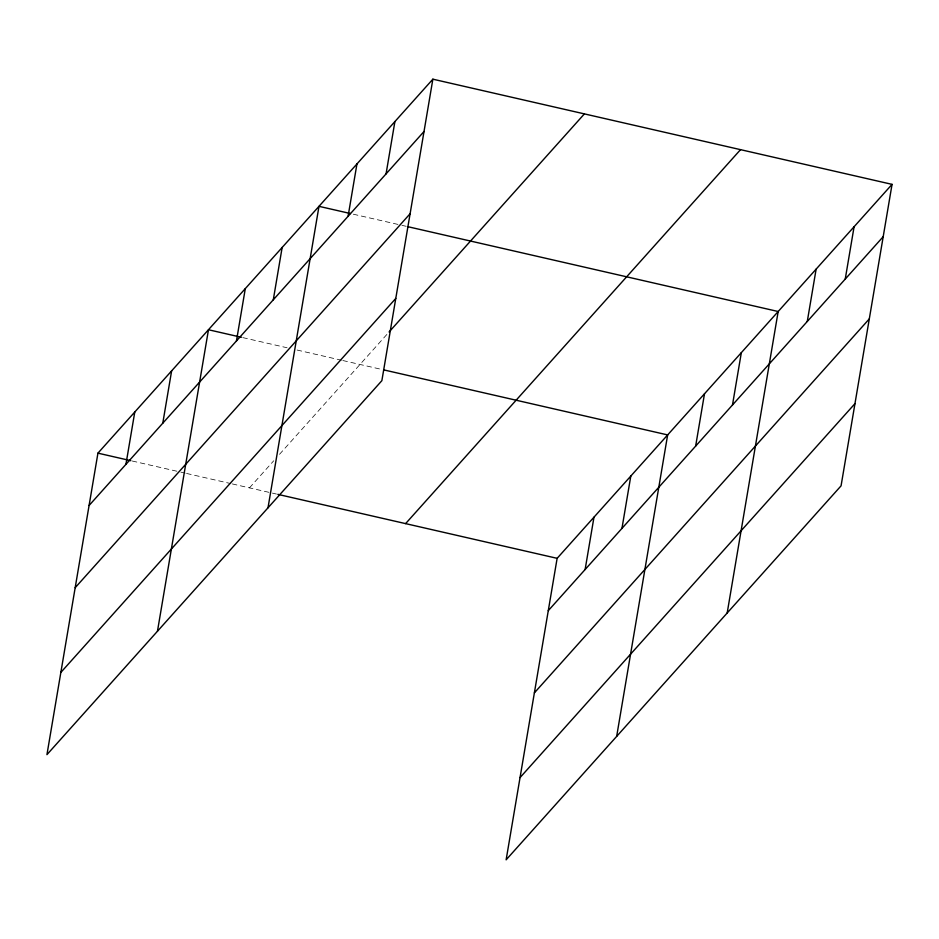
<?xml version="1.0" encoding="UTF-8"?>
<svg xmlns="http://www.w3.org/2000/svg" width="939" height="939" viewBox="0 0 939 939"><rect width="100%" height="100%" fill="white"/><g stroke="black" fill="none" stroke-linecap="round" stroke-linejoin="round"><path stroke-width="0.7" stroke-dasharray="4.7 3.52" d="M249.469 487.857L273.707 460.803M279.529 454.3L387.15 334.143M353.299 214.198L400.472 224.996M401.904 225.325L406.188 226.311M242.778 337.606L287.088 347.759M297.1 350.047L341.409 360.2M342.841 360.529L381.293 369.332M132.246 461.014L179.431 471.812M180.851 472.141L185.147 473.127M186.579 473.456L230.888 483.608M232.32 483.937L276.442 494.043"/><path stroke-width="1.41" d="M432.867 79.181L97.938 453.15L46.95 754.639L381.868 380.671L432.867 79.181L892.05 184.361L841.062 485.85L506.133 859.819L557.132 558.329L892.05 184.361M125.932 464.347L134.782 412.021M162.776 423.207L171.626 370.882M157.47 631.231L208.47 329.742L241.346 337.277M236.452 340.939L245.302 288.613M273.296 299.799L282.146 247.473M268.002 507.823L318.99 206.334L350.435 213.54M348.099 216.275L356.949 163.949M386.058 173.891L394.908 121.565M585.126 569.515L593.976 517.189M621.958 528.387L630.808 476.061M616.665 736.411L667.652 434.921L384.121 369.978M695.646 446.107L704.496 393.781M732.49 404.979L741.341 352.653M727.185 612.991L778.173 311.513L407.62 226.639M807.282 321.455L816.132 269.129M845.241 279.071L854.091 226.745M89.088 505.475L424.017 131.507M75.19 587.697L410.108 213.728M60.859 672.418L395.777 298.449M389.086 331.972L584.398 113.889M405.601 523.622L740.519 149.653M548.282 610.655L883.2 236.687M534.373 692.876L869.291 318.908M520.042 777.598L854.96 403.629M97.938 453.15L130.826 460.685M277.862 494.36L557.132 558.329"/></g></svg>
